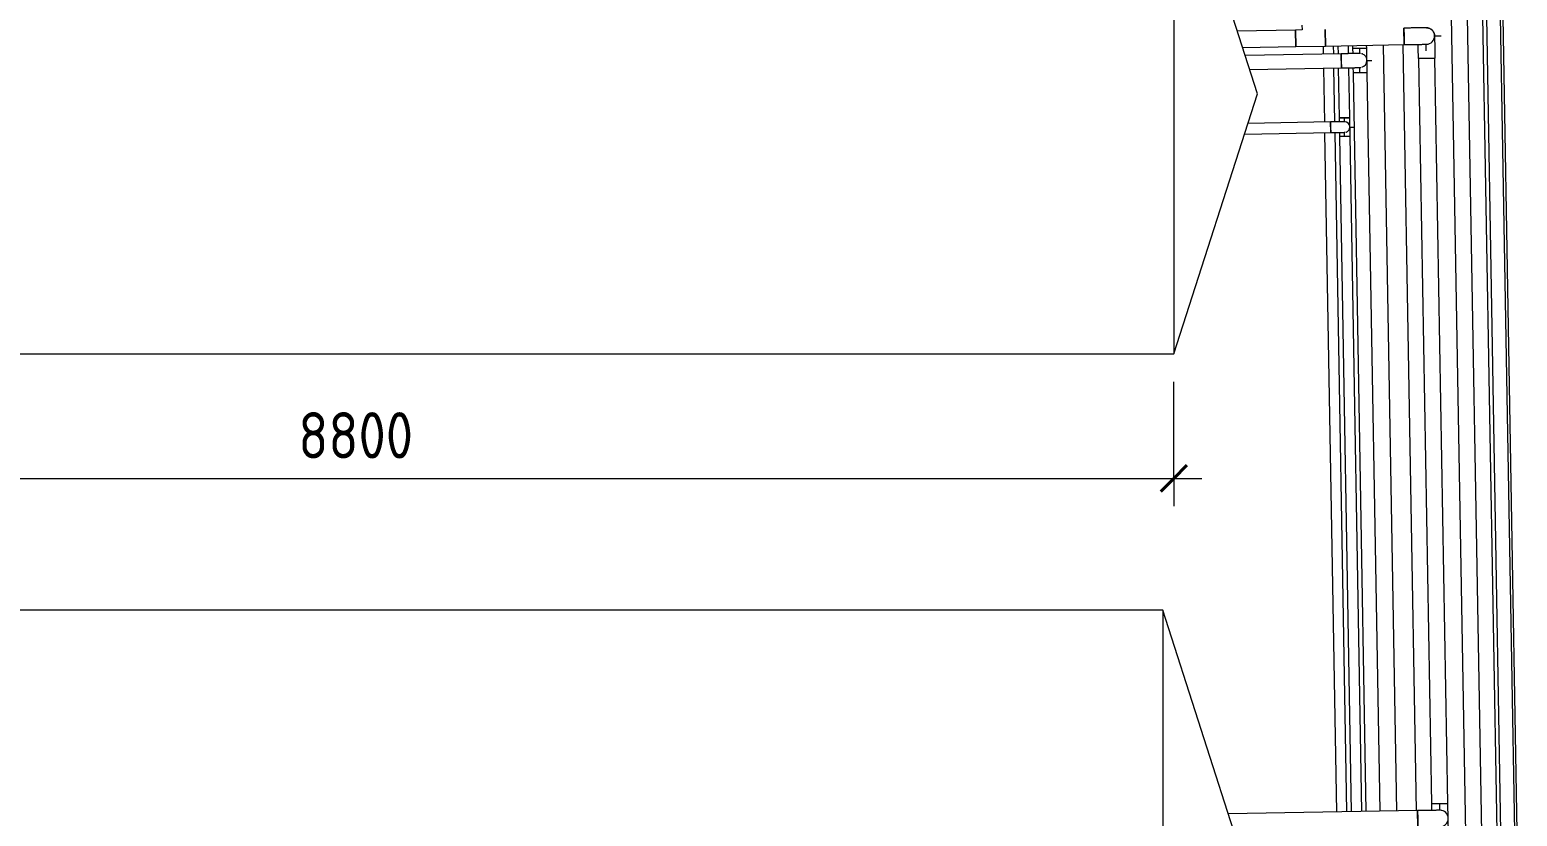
# Model space of a CAD drawing. Header units: millimetres. Extents: x -6115 to 17030, y -699 to 33206.
# Drawn here: x 1129 to 9141, y 12837 to 17073 of the extents above; entities that cross this region are included whole.
import ezdxf

# ---------------------------------------------------------------- set-up
doc = ezdxf.new("R2010")
doc.units = ezdxf.units.MM
for name, color, linetype, lineweight in [('A-____-____-DIMS', 211, 'Continuous', 9), ('A-____-____-DIMS-100', 211, 'Continuous', 9), ('M-EQPM-____-OTLN', 50, 'Continuous', 9), ('P-PIPE-____-CNTR', 3, 'Continuous', 9), ('P-PIPE-____-OTLN', 3, 'Continuous', 9)]:
    doc.layers.add(name, color=color, linetype=linetype, lineweight=lineweight)
doc.styles.add('GOST Common', font='GOST_Common.ttf', dxfattribs={"width": 0.9, "height": 250})
doc.dimstyles.new('ADSK_Основной_2_5_мм', dxfattribs={"dimscale": 304.8, "dimtxt": 0.824897, "dimasz": 0.463911, "dimexe": 0.492126, "dimexo": 0.001615, "dimgap": 0.098425, "dimtad": 1, "dimdec": 0, "dimlfac": 304.8, "dimzin": 0, "dimdsep": 46, "dimtxsty": 'GOST Common', "dimblk1": 'OBLIQUE', "dimblk2": 'OBLIQUE', "dimsah": 1, "dimcen": 0.09, "dimdle": 0.492126, "dimazin": 0, "dimtfac": 1, "dimtdec": 4, "dimtix": 1, "dimtmove": 0, "dimatfit": 3, "dimfxl": 1, "dimtvp": 1, "dimtolj": 1, "dimtzin": 0, "dimlwd": 20, "dimlwe": 20, "dimarcsym": 2})

# ---------------------------------------------------------------- blocks, each defined once
blk = doc.blocks.new('РГСН-50 - РГСН-50-1857380-Генплан для листа')
at = {"layer": 'M-EQPM-____-OTLN'}
for p, q in [((4400, 1400), (-4400, 1400)), ((4850, 0), (4400, 1400)), ((4400, 1400), (4400, 0)), ((4400, -1400), (4850, 0)), ((4400, 0), (4400, -1400)), ((-4400, -1400), (4400, -1400))]:
    blk.add_line(p, q, dxfattribs=at)
blk = doc.blocks.new('ADSK_СтальСварка_Отвод_ГОСТ17375-2001 - Исполнение 2-V21-Генплан для листа')
at = {"layer": 'P-PIPE-____-OTLN'}
for p, q in [((8608.2, 16918.3), (8652.7, 16919)), ((8652.7, 16919), (8697.2, 16919.8))]:
    blk.add_line(p, q, dxfattribs=at)
at = {"layer": 'P-PIPE-____-OTLN', "flags": 128}
for points in [[(8651.6, 17083.5), (8653.4, 17083.4), (8655.2, 17083.3), (8657, 17083.1), (8658.7, 17082.8), (8660.5, 17082.4), (8662.2, 17082), (8663.9, 17081.5), (8665.6, 17080.9), (8667.2, 17080.3), (8668.9, 17079.6), (8670.5, 17078.8), (8672.1, 17078), (8673.6, 17077.1), (8675.1, 17076.2), (8676.6, 17075.2), (8678, 17074.1), (8679.4, 17073), (8680.7, 17071.8), (8682, 17070.6), (8683.2, 17069.3), (8684.4, 17068), (8685.6, 17066.6), (8686.6, 17065.2), (8687.7, 17063.7), (8688.6, 17062.2), (8689.5, 17060.7), (8690.3, 17059.1), (8691.1, 17057.5), (8691.8, 17055.9), (8692.5, 17054.2), (8693, 17052.5), (8693.5, 17050.8), (8694, 17049.1), (8694.4, 17047.4), (8694.6, 17045.6), (8694.9, 17043.8), (8695, 17042.1), (8695.1, 17040.3)], [(8608.2, 16918.3), (8608.2, 16923.1), (8608.1, 16927.9), (8608, 16932.6), (8607.9, 16937.4), (8607.8, 16942.1), (8607.7, 16946.8), (8607.7, 16951.4), (8607.6, 16956), (8607.5, 16960.5), (8607.4, 16965), (8607.3, 16969.4), (8607.3, 16973.7), (8607.2, 16977.9), (8607.1, 16982), (8607.1, 16986), (8607, 16989.9), (8606.9, 16993.7)], [(8695.2, 17038.3), (8695.2, 17037.4), (8695.2, 17036.4), (8695.2, 17035.1), (8695.2, 17033.7), (8695.3, 17032.1), (8695.3, 17030.3), (8695.3, 17028.4), (8695.4, 17026.2), (8695.4, 17023.9), (8695.4, 17021.5), (8695.5, 17018.8), (8695.5, 17016.1), (8695.6, 17013.1), (8695.6, 17010), (8695.7, 17006.8), (8695.8, 17003.4), (8695.8, 16999.9), (8695.9, 16996.3), (8696, 16992.5), (8696, 16988.6), (8696.1, 16984.6), (8696.2, 16980.6), (8696.2, 16976.4), (8696.3, 16972.1), (8696.4, 16967.7), (8696.5, 16963.3), (8696.5, 16958.8), (8696.6, 16954.2), (8696.7, 16949.6), (8696.8, 16944.9), (8696.9, 16940.2), (8697, 16935.5), (8697, 16930.7), (8697.1, 16925.9), (8697.2, 16921.1), (8697.2, 16919.8)]]:
    blk.add_lwpolyline(points, dxfattribs=at)
at = {"layer": 'P-PIPE-____-OTLN'}
for start, end in [(76, 83.00285), (271, 278.00285)]:
    blk.add_arc((8650.6, 17039), 44.5, start, end, dxfattribs=at)
blk = doc.blocks.new('ADSK_СтальСварка_Отвод_ГОСТ17375-2001 - Исполнение 2-V24-Генплан для листа')
at = {"layer": 'P-PIPE-____-OTLN'}
for p, q in [((8603.4, 12867.3), (8604.2, 12822.8)), ((8604.2, 12822.8), (8605, 12778.3))]:
    blk.add_line(p, q, dxfattribs=at)
at = {"layer": 'P-PIPE-____-OTLN', "flags": 128}
for points in [[(8723.4, 12869.4), (8723.3, 12869.4), (8723, 12869.4), (8722.6, 12869.4), (8721.9, 12869.4), (8721, 12869.4), (8720, 12869.3), (8718.7, 12869.3), (8717.3, 12869.3), (8715.7, 12869.3), (8713.9, 12869.2), (8712, 12869.2), (8709.9, 12869.2), (8707.6, 12869.1), (8705.1, 12869.1), (8702.5, 12869), (8699.7, 12869), (8696.7, 12868.9), (8693.6, 12868.9), (8690.4, 12868.8), (8687, 12868.8), (8683.5, 12868.7), (8679.9, 12868.6), (8676.1, 12868.6), (8672.2, 12868.5), (8668.3, 12868.4), (8664.2, 12868.4), (8660, 12868.3), (8655.7, 12868.2), (8651.3, 12868.1), (8646.9, 12868.1), (8642.4, 12868), (8637.8, 12867.9), (8633.2, 12867.8), (8628.5, 12867.7), (8623.8, 12867.7), (8619.1, 12867.6), (8614.3, 12867.5), (8609.5, 12867.4), (8604.7, 12867.3), (8603.4, 12867.3)], [(8605, 12778.3), (8609.8, 12778.4), (8614.6, 12778.5), (8619.4, 12778.6), (8624.1, 12778.7), (8628.8, 12778.7), (8633.5, 12778.8), (8638.1, 12778.9), (8642.7, 12779), (8647.3, 12779.1), (8651.7, 12779.1), (8656.1, 12779.2), (8660.4, 12779.3), (8664.6, 12779.4), (8668.7, 12779.4), (8672.7, 12779.5), (8676.6, 12779.6), (8680.4, 12779.6), (8684.1, 12779.7), (8687.6, 12779.8), (8691.1, 12779.8), (8694.3, 12779.9), (8697.5, 12779.9), (8700.4, 12780), (8703.3, 12780), (8705.9, 12780.1), (8708.5, 12780.1), (8710.8, 12780.2), (8713, 12780.2), (8715, 12780.2), (8716.8, 12780.3), (8718.5, 12780.3), (8719.9, 12780.3), (8721.2, 12780.3), (8722.3, 12780.4), (8723.2, 12780.4), (8723.9, 12780.4), (8724.5, 12780.4), (8724.8, 12780.4), (8725, 12780.4), (8725, 12780.4)]]:
    blk.add_lwpolyline(points, dxfattribs=at)
at = {"layer": 'P-PIPE-____-OTLN'}
for start, end in [(1, 91), (271, 1)]:
    blk.add_arc((8724.2, 12824.9), 44.5, start, end, dxfattribs=at)
blk = doc.blocks.new('ADSK_СтальСварка_Отвод_ГОСТ17375-2001 - Исполнение 2-V25-Генплан для листа')
at = {"layer": 'P-PIPE-____-OTLN'}
for p, q in [((8192.2, 16943.2), (8192.9, 16905.2)), ((8192.9, 16905.2), (8193.6, 16867.2))]:
    blk.add_line(p, q, dxfattribs=at)
at = {"layer": 'P-PIPE-____-OTLN', "flags": 128}
for points in [[(8292.2, 16944.9), (8292.1, 16944.9), (8291.9, 16944.9), (8291.5, 16944.9), (8290.9, 16944.9), (8290.2, 16944.9), (8289.4, 16944.9), (8288.3, 16944.8), (8287.1, 16944.8), (8285.8, 16944.8), (8284.3, 16944.8), (8282.7, 16944.7), (8280.9, 16944.7), (8279, 16944.7), (8277, 16944.6), (8274.8, 16944.6), (8272.4, 16944.6), (8270, 16944.5), (8267.4, 16944.5), (8264.7, 16944.4), (8261.9, 16944.4), (8259, 16944.3), (8255.9, 16944.3), (8252.8, 16944.2), (8249.6, 16944.2), (8246.3, 16944.1), (8242.9, 16944), (8239.4, 16944), (8235.8, 16943.9), (8232.2, 16943.9), (8228.5, 16943.8), (8224.7, 16943.7), (8220.9, 16943.7), (8217.1, 16943.6), (8213.2, 16943.5), (8209.2, 16943.5), (8205.3, 16943.4), (8201.3, 16943.3), (8197.3, 16943.3), (8193.3, 16943.2), (8192.2, 16943.2)], [(8193.6, 16867.2), (8197.6, 16867.2), (8201.6, 16867.3), (8205.5, 16867.4), (8209.5, 16867.5), (8213.4, 16867.5), (8217.3, 16867.6), (8221.2, 16867.7), (8225, 16867.7), (8228.8, 16867.8), (8232.5, 16867.9), (8236.2, 16867.9), (8239.7, 16868), (8243.2, 16868), (8246.7, 16868.1), (8250, 16868.2), (8253.3, 16868.2), (8256.4, 16868.3), (8259.5, 16868.3), (8262.4, 16868.4), (8265.3, 16868.4), (8268, 16868.5), (8270.6, 16868.5), (8273.1, 16868.6), (8275.5, 16868.6), (8277.7, 16868.6), (8279.8, 16868.7), (8281.7, 16868.7), (8283.6, 16868.7), (8285.2, 16868.8), (8286.8, 16868.8), (8288.1, 16868.8), (8289.4, 16868.8), (8290.4, 16868.9), (8291.3, 16868.9), (8292.1, 16868.9), (8292.7, 16868.9), (8293.1, 16868.9), (8293.4, 16868.9), (8293.5, 16868.9), (8293.6, 16868.9)]]:
    blk.add_lwpolyline(points, dxfattribs=at)
at = {"layer": 'P-PIPE-____-OTLN'}
for start, end in [(84.71031, 94.47813), (46, 76), (286, 1), (1, 45.31445), (267.47038, 277.28907)]:
    blk.add_arc((8292.9, 16906.9), 38, start, end, dxfattribs=at)
blk = doc.blocks.new('ADSK_СтальСварка_Отвод_ГОСТ17375-2001 - Исполнение 2-V30-Генплан для листа')
at = {"layer": 'P-PIPE-____-OTLN'}
for p, q in [((8529.9, 17081.4), (8530.7, 17036.9)), ((8530.7, 17036.9), (8531.4, 16992.4))]:
    blk.add_line(p, q, dxfattribs=at)
at = {"layer": 'P-PIPE-____-OTLN', "flags": 128}
for points in [[(8649.9, 17083.5), (8649.8, 17083.5), (8649.5, 17083.5), (8649, 17083.5), (8648.3, 17083.5), (8647.5, 17083.5), (8646.4, 17083.5), (8645.2, 17083.4), (8643.8, 17083.4), (8642.2, 17083.4), (8640.4, 17083.4), (8638.4, 17083.3), (8636.3, 17083.3), (8634, 17083.2), (8631.5, 17083.2), (8628.9, 17083.2), (8626.1, 17083.1), (8623.2, 17083.1), (8620.1, 17083), (8616.8, 17082.9), (8613.5, 17082.9), (8610, 17082.8), (8606.3, 17082.8), (8602.6, 17082.7), (8598.7, 17082.6), (8594.7, 17082.6), (8590.6, 17082.5), (8586.4, 17082.4), (8582.2, 17082.3), (8577.8, 17082.3), (8573.4, 17082.2), (8568.8, 17082.1), (8564.3, 17082), (8559.7, 17081.9), (8555, 17081.9), (8550.3, 17081.8), (8545.5, 17081.7), (8540.8, 17081.6), (8536, 17081.5), (8531.2, 17081.4), (8529.9, 17081.4)], [(8531.4, 16992.4), (8536.2, 16992.5), (8541, 16992.6), (8545.8, 16992.7), (8550.5, 16992.8), (8555.3, 16992.9), (8560, 16992.9), (8564.6, 16993), (8569.2, 16993.1), (8573.7, 16993.2), (8578.2, 16993.3), (8582.5, 16993.3), (8586.8, 16993.4), (8591, 16993.5), (8595.2, 16993.6), (8599.2, 16993.6), (8603.1, 16993.7), (8606.9, 16993.8), (8610.5, 16993.8), (8614.1, 16993.9), (8617.5, 16993.9), (8620.8, 16994), (8623.9, 16994.1), (8626.9, 16994.1), (8629.7, 16994.2), (8632.4, 16994.2), (8634.9, 16994.2), (8637.2, 16994.3), (8639.4, 16994.3), (8641.4, 16994.4), (8643.3, 16994.4), (8644.9, 16994.4), (8646.4, 16994.4), (8647.7, 16994.5), (8648.8, 16994.5), (8649.7, 16994.5), (8650.4, 16994.5), (8650.9, 16994.5), (8651.3, 16994.5), (8651.4, 16994.5), (8651.4, 16994.5)]]:
    blk.add_lwpolyline(points, dxfattribs=at)
at = {"layer": 'P-PIPE-____-OTLN'}
for start, end in [(1, 90.13815), (271, 1)]:
    blk.add_arc((8650.6, 17039), 44.5, start, end, dxfattribs=at)
blk = doc.blocks.new('ADSK_СтальСварка_Отвод_ГОСТ17375-2001 - Исполнение 2-V32-Генплан для листа')
at = {"layer": 'P-PIPE-____-OTLN'}
for p, q in [((8135, 16575.9), (8135.5, 16547.4)), ((8135.5, 16547.4), (8136, 16518.9))]:
    blk.add_line(p, q, dxfattribs=at)
at = {"layer": 'P-PIPE-____-OTLN', "flags": 128}
for points in [[(8210, 16577.2), (8210, 16577.2), (8209.8, 16577.2), (8209.5, 16577.2), (8209.1, 16577.1), (8208.5, 16577.1), (8207.9, 16577.1), (8207.1, 16577.1), (8206.2, 16577.1), (8205.2, 16577.1), (8204.1, 16577.1), (8202.9, 16577), (8201.6, 16577), (8200.1, 16577), (8198.6, 16577), (8196.9, 16576.9), (8195.2, 16576.9), (8193.4, 16576.9), (8191.4, 16576.8), (8189.4, 16576.8), (8187.3, 16576.8), (8185.1, 16576.7), (8182.8, 16576.7), (8180.5, 16576.7), (8178.1, 16576.6), (8175.6, 16576.6), (8173, 16576.5), (8170.4, 16576.5), (8167.7, 16576.4), (8165, 16576.4), (8162.2, 16576.3), (8159.4, 16576.3), (8156.5, 16576.2), (8153.7, 16576.2), (8150.7, 16576.1), (8147.8, 16576.1), (8144.8, 16576), (8141.8, 16576), (8138.9, 16575.9), (8135.9, 16575.9), (8135, 16575.9)], [(8136, 16518.9), (8139, 16518.9), (8142, 16519), (8145, 16519), (8148, 16519.1), (8150.9, 16519.1), (8153.9, 16519.2), (8156.8, 16519.2), (8159.6, 16519.3), (8162.5, 16519.3), (8165.2, 16519.4), (8168, 16519.4), (8170.7, 16519.5), (8173.3, 16519.5), (8175.9, 16519.6), (8178.4, 16519.6), (8180.8, 16519.6), (8183.2, 16519.7), (8185.5, 16519.7), (8187.7, 16519.8), (8189.8, 16519.8), (8191.9, 16519.8), (8193.8, 16519.9), (8195.7, 16519.9), (8197.5, 16519.9), (8199.1, 16520), (8200.7, 16520), (8202.2, 16520), (8203.5, 16520), (8204.8, 16520.1), (8205.9, 16520.1), (8207, 16520.1), (8207.9, 16520.1), (8208.7, 16520.1), (8209.4, 16520.1), (8209.9, 16520.2), (8210.4, 16520.2), (8210.7, 16520.2), (8210.9, 16520.2), (8211, 16520.2), (8211, 16520.2)]]:
    blk.add_lwpolyline(points, dxfattribs=at)
at = {"layer": 'P-PIPE-____-OTLN'}
for start, end in [(84.71031, 99.85156), (263.11908, 277.28907), (61, 76), (286, 1), (1, 58.83357)]:
    blk.add_arc((8210.5, 16548.7), 28.5, start, end, dxfattribs=at)
blk = doc.blocks.new('DIMBLOCK7-Генплан для листа')
at = {"layer": 'A-____-____-DIMS-100', "lineweight": 20}
for p, q in [((-1509, 14656.9), (-1509, 15177)), ((7291, 14656.9), (7291, 15177)), ((-1659, 14656.9), (7441, 14656.9)), ((-1509, 14656.9), (-1509, 14506.9)), ((7291, 14656.9), (7291, 14506.9))]:
    blk.add_line(p, q, dxfattribs=at)
at = {"layer": 'A-____-____-DIMS-100', "lineweight": 40}
for p, q in [((-1509, 14656.9), (-1438.3, 14727.6)), ((7291, 14656.9), (7361.7, 14727.6)), ((-1509, 14656.9), (-1579.7, 14586.2)), ((7291, 14656.9), (7220.3, 14586.2))]:
    blk.add_line(p, q, dxfattribs=at)
at = {"layer": 'A-____-____-DIMS-100', "color": 0, "lineweight": 20, "insert": (2575.6, 15013.6), "char_height": 250, "width": 756.843, "attachment_point": 1, "line_spacing_factor": 1.022761, "style": 'GOST Common'}
blk.add_mtext('8800', dxfattribs=at)
blk = doc.blocks.new('_Oblique')
at = {"color": 0, "linetype": 'ByBlock', "lineweight": -2}
blk.add_line((-0.5, -0.5), (0.5, 0.5), dxfattribs=at)

msp = doc.modelspace()

# ---------------------------------------------------------------- linework, layer by layer
at = {"layer": 'P-PIPE-____-CNTR'}
for p, q in [((8650.6362, 16959.0253), (8650.6362, 16995.1143)), ((8695.131, 17039.0253), (8730.6362, 17039.0253)), ((8292.8873, 16944.5045), (8292.8873, 16971.9156)), ((8330.8674, 16906.9156), (8357.8873, 16906.9156)), ((8292.8873, 16841.9156), (8292.8873, 16869.2789)), ((8210.5306, 16576.6259), (8210.5306, 16598.6707)), ((8210.5306, 16498.6707), (8210.5306, 16520.7653)), ((8238.7247, 16548.6707), (8260.5306, 16548.6707)), ((8724.1939, 12868.7739), (8724.1939, 12904.9039))]:
    msp.add_line(p, q, dxfattribs=at)
at = {"layer": 'P-PIPE-____-OTLN', "color": 7, "lineweight": 20}
for p, q in [((8917.315, 20412.551), (9051.1208, 12752.548)), ((9127.1092, 12753.8754), (8993.3034, 20413.8784)), ((8418.7423, 16990.4708), (8490.7096, 12865.3352)), ((8598.6932, 12867.2201), (8526.7255, 16992.3725))]:
    msp.add_line(p, q, dxfattribs=at)
at = {"layer": 'P-PIPE-____-OTLN'}
for p, q in [((8916.6762, 19273.6996), (9030.5176, 12751.7344)), ((9140.5008, 12753.6541), (9026.6595, 19275.6194)), ((8748.8708, 19175.1368), (8861.1221, 12744.2676)), ((8950.1085, 12745.8209), (8837.8573, 19176.6901)), ((7945.7258, 17071.2278), (7631.935, 17065.7506)), ((7981.2204, 17071.8474), (7945.7258, 17071.2278)), ((7947.279, 16982.2414), (7945.7258, 17071.2278)), ((7945.7258, 17071.2278), (7947.279, 16982.2414)), ((7980.7753, 17097.3435), (7981.2204, 17071.8474)), ((8107.2547, 16985.0337), (8105.7014, 17074.0202)), ((8105.7014, 17074.0202), (8107.2547, 16985.0337)), ((8531.4311, 16992.4378), (8529.8778, 17081.4242)), ((7947.279, 16982.2414), (8107.2547, 16985.0337)), ((8094.4134, 16984.8096), (8095.1725, 16941.3198)), ((8107.2547, 16985.0337), (8531.4311, 16992.4378)), ((8152.1623, 16942.4029), (8151.4047, 16985.8044)), ((8174.389, 16986.2056), (8175.146, 16942.8397)), ((8232.1377, 16943.8111), (8231.3803, 16987.2004)), ((8253.4734, 16987.586), (8253.7587, 16971.2425)), ((8329.7471, 16972.5689), (8329.4618, 16988.9124)), ((7660.4728, 16977.2351), (7947.279, 16982.2414)), ((8192.2394, 16943.1646), (7674.3368, 16934.1246)), ((8193.5657, 16867.1762), (8192.2394, 16943.1646)), ((8253.7587, 16971.2425), (8329.7471, 16972.5689)), ((8291.7529, 16971.9057), (8253.7587, 16971.2425)), ((8253.7587, 16971.2425), (8254.2307, 16944.2004)), ((8329.7471, 16972.5689), (8291.7529, 16971.9057)), ((8332.0159, 16842.5887), (8329.7471, 16972.5689)), ((8697.2237, 16919.8202), (8608.2372, 16918.2669)), ((8608.2372, 16918.2669), (8678.3045, 12904.1151)), ((8767.291, 12905.6684), (8697.2237, 16919.8202)), ((7698.4486, 16858.5339), (8193.5657, 16867.1762)), ((8096.4936, 16865.6322), (8101.5626, 16575.231)), ((8158.5561, 16576.1042), (8153.4865, 16866.5387)), ((8176.4714, 16866.9043), (8181.1623, 16598.1657)), ((8238.1536, 16599.1605), (8233.4611, 16867.9925)), ((8255.5502, 16868.6077), (8256.0275, 16841.2623)), ((8332.0159, 16842.5887), (8256.0275, 16841.2623)), ((8256.0275, 16841.2623), (8294.0217, 16841.9255)), ((8256.0275, 16841.2623), (8325.4779, 12862.4511)), ((8294.0217, 16841.9255), (8332.0159, 16842.5887)), ((8401.4663, 12863.7775), (8332.0159, 16842.5887)), ((8181.1623, 16598.1657), (8238.1536, 16599.1605)), ((8209.658, 16598.6631), (8181.1623, 16598.1657)), ((8181.1623, 16598.1657), (8181.5412, 16576.4573)), ((8238.1536, 16599.1605), (8209.658, 16598.6631)), ((8239.8989, 16499.1757), (8238.1536, 16599.1605)), ((7671.4156, 16510.7561), (8136.0394, 16518.8661)), ((8135.0446, 16575.8574), (7689.8525, 16568.0866)), ((8102.5559, 16518.3237), (8166.4179, 12859.6747)), ((8136.0394, 16518.8661), (8135.0446, 16575.8574)), ((8223.4092, 12860.6695), (8159.5434, 16519.5415)), ((8182.5277, 16519.9397), (8182.9075, 16498.1809)), ((8239.8989, 16499.1757), (8182.9075, 16498.1809)), ((8182.9075, 16498.1809), (8211.4032, 16498.6783)), ((8182.9075, 16498.1809), (8246.3935, 12861.0706)), ((8211.4032, 16498.6783), (8239.8989, 16499.1757)), ((8303.3848, 12862.0654), (8239.8989, 16499.1757)), ((8678.3045, 12904.1151), (8767.291, 12905.6684)), ((8722.7977, 12904.8917), (8678.3045, 12904.1151)), ((8678.3045, 12904.1151), (8678.9258, 12868.5224)), ((8767.291, 12905.6684), (8722.7977, 12904.8917)), ((8770.0834, 12745.6927), (8767.291, 12905.6684)), ((8603.4356, 12867.3028), (7583.664, 12849.5027)), ((8604.9888, 12778.3164), (8603.4356, 12867.3028))]:
    msp.add_line(p, q, dxfattribs=at)
for centre, radius, start, end in [((8292.8873, 16906.9156), 38, 91, 94.47813322), ((8292.8873, 16906.9156), 38, 271, 277.28907043), ((8210.5306, 16548.6707), 28.5, 91, 98.00284643), ((8210.5306, 16548.6707), 28.5, 90, 93.52011534), ((8210.5306, 16548.6707), 28.5, 266.61673113, 272.9648771), ((8210.5306, 16534.4207), 14.25, 263.54889304, 270), ((8210.5306, 16548.6707), 28.5, 271, 277.28907043), ((8210.5306, 16548.6707), 28.5, 286, 293.00284644), ((8210.5306, 16548.6707), 28.5, 61, 68.00284644), ((8724.1939, 12824.9039), 44.5, 76, 83.00284644)]:
    msp.add_arc(centre, radius, start, end, dxfattribs=at)

# ---------------------------------------------------------------- block references
at = {"layer": 'M-EQPM-____-OTLN'}
for p in [(2890.9519, 16726.9821), (2830.9519, 12546.9821)]:
    msp.add_blockref('РГСН-50 - РГСН-50-1857380-Генплан для листа', p, dxfattribs=at)
at = {"layer": 'P-PIPE-____-OTLN'}
for name in ['ADSK_СтальСварка_Отвод_ГОСТ17375-2001 - Исполнение 2-V30-Генплан для листа', 'ADSK_СтальСварка_Отвод_ГОСТ17375-2001 - Исполнение 2-V21-Генплан для листа', 'ADSK_СтальСварка_Отвод_ГОСТ17375-2001 - Исполнение 2-V25-Генплан для листа', 'ADSK_СтальСварка_Отвод_ГОСТ17375-2001 - Исполнение 2-V32-Генплан для листа', 'ADSK_СтальСварка_Отвод_ГОСТ17375-2001 - Исполнение 2-V24-Генплан для листа']:
    msp.add_blockref(name, (0, 0), dxfattribs=at)

# ---------------------------------------------------------------- dimensions: what is measured, and where the dimension line sits
at = {"layer": 'A-____-____-DIMS', "lineweight": 20}
dim = msp.add_linear_dim(base=(7290.9519, 14656.9229), p1=(-1509.0481, 15326.9821), p2=(7290.9519, 15326.9821), dimstyle='ADSK_Основной_2_5_мм', override={"dimpost": '<>', "dimfxl": 8800}, dxfattribs=at)
dim.commit()
dim.dimension.update_dxf_attribs({"geometry": 'DIMBLOCK7-Генплан для листа', "text_midpoint": (2890.9519, 14811.9229)})

doc.saveas('drawing.dxf')
